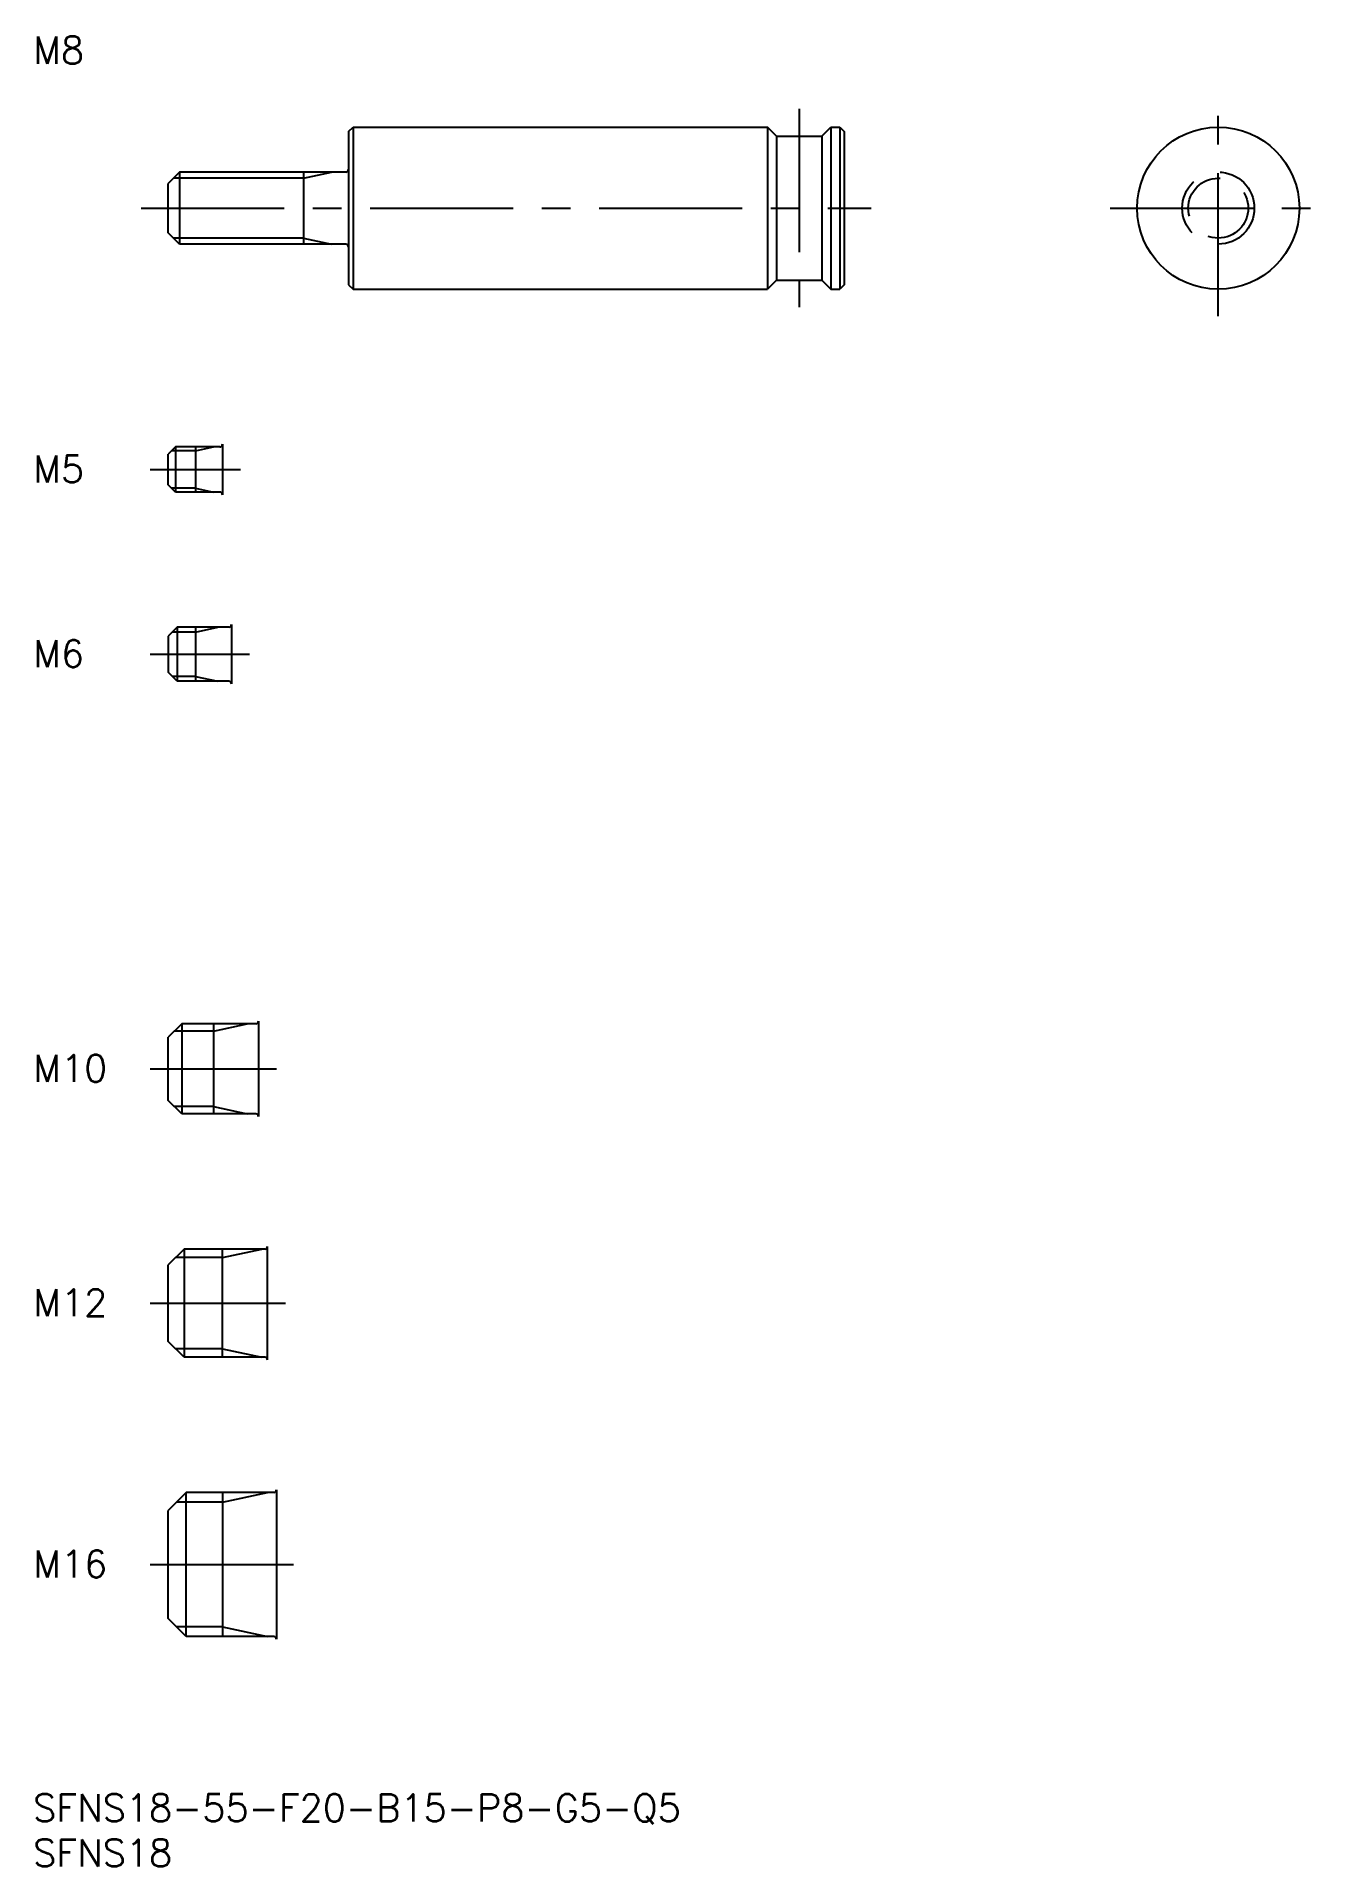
# Model space of a CAD drawing. Extents: x 0 to 144, y -8 to 195.
import ezdxf

# ---------------------------------------------------------------- set-up
doc = ezdxf.new("R2010")
doc.units = 0
doc.header["$LTSCALE"] = 0.5
doc.linetypes.add('CENTER', pattern=[50.8, 31.75, -6.35, 6.35, -6.35])
doc.linetypes.add('DASHED', pattern=[19.05, 12.7, -6.35])
for name, color, linetype in [('MSM_CENTER', 1, 'CENTER'), ('MSM_CONTINUOUS', 7, 'CONTINUOUS'), ('MSM_DASHED', 4, 'DASHED'), ('MSM_NARROW', 5, 'CONTINUOUS'), ('MSM_PART_NUMBER', 7, 'CONTINUOUS')]:
    doc.layers.add(name, color=color, linetype=linetype)
doc.styles.get("Standard").update_dxf_attribs({"font": 'txt.shx', "height": 1, "bigfont": 'bigfont.shx'})

# ---------------------------------------------------------------- blocks, each defined once
blk = doc.blocks.new('*U14')
at = {"layer": 'MSM_PART_NUMBER'}
blk.add_text('SFNS18-55-F20-B15-P8-G5-Q5', height=3, dxfattribs=at).set_placement((0, -3))
blk = doc.blocks.new('*U15')
at = {"layer": 'MSM_PART_NUMBER'}
blk.add_text('SFNS18', height=3, dxfattribs=at).set_placement((0, -8))
blk = doc.blocks.new('*U16')
at = {"layer": 'MSM_PART_NUMBER'}
blk.add_text('M16', height=3, dxfattribs=at).set_placement((0, 24.06))
blk = doc.blocks.new('*U17')
at = {"layer": 'MSM_PART_NUMBER'}
blk.add_text('M12', height=3, dxfattribs=at).set_placement((0, 53.06))
blk = doc.blocks.new('*U18')
at = {"layer": 'MSM_PART_NUMBER'}
blk.add_text('M10', height=3, dxfattribs=at).set_placement((0, 79.06))
blk = doc.blocks.new('*U19')
at = {"layer": 'MSM_PART_NUMBER'}
blk.add_text('M8', height=3, dxfattribs=at).set_placement((0, 192.03))
blk = doc.blocks.new('*U20')
at = {"layer": 'MSM_PART_NUMBER'}
blk.add_text('M6', height=3, dxfattribs=at).set_placement((0, 125.06))
blk = doc.blocks.new('*U21')
at = {"layer": 'MSM_PART_NUMBER'}
blk.add_text('M5', height=3, dxfattribs=at).set_placement((0, 145.56))

msp = doc.modelspace()

# ---------------------------------------------------------------- linework, layer by layer
at = {"layer": 'MSM_CENTER'}
for p, q in [((85, 187), (85, 165)), ((131.506306, 164), (131.506306, 188)), ((12, 176), (93, 176)), ((119.506306, 176), (143.506306, 176)), ((13, 147), (23, 147)), ((13, 126.5), (24, 126.5)), ((13, 80.5), (27, 80.5)), ((13, 54.5), (28, 54.5)), ((13, 25.5), (29, 25.5))]:
    msp.add_line(p, q, dxfattribs=at)
at = {"layer": 'MSM_CONTINUOUS'}
for p, q in [((35, 184.5), (35.5, 185)), ((35.499999, 185), (35.499999, 167)), ((35.5, 185), (81.5, 185)), ((81.5, 185), (81.5, 167)), ((82.5, 184), (81.5, 185)), ((87.5, 184), (88.5, 185)), ((88.5, 185), (89.5, 185)), ((88.5, 185), (88.5, 167)), ((89.5, 185), (89.5, 167)), ((89.5, 185), (90, 184.5)), ((35, 184.5), (35, 167.5)), ((82.5, 184), (82.5, 168)), ((82.5, 184), (87.5, 184)), ((87.5, 184), (87.5, 168)), ((90, 184.5), (90, 167.5)), ((16.25, 180), (15, 178.75)), ((15, 173.25), (15, 178.75)), ((34.7, 180), (16.25, 180)), ((16.25, 180), (16.25, 172)), ((30, 180), (30, 172)), ((16.25, 172), (15, 173.25)), ((34.7, 172), (16.25, 172)), ((35, 167.5), (35.5, 167)), ((35.5, 167), (81.5, 167)), ((82.5, 168), (81.5, 167)), ((82.5, 168), (87.5, 168)), ((87.5, 168), (88.5, 167)), ((88.5, 167), (89.5, 167)), ((90, 167.5), (89.5, 167)), ((15.8, 149.5), (15, 148.7)), ((15, 145.3), (15, 148.7)), ((20.7, 149.5), (15.8, 149.5)), ((15.8, 149.5), (15.8, 144.5)), ((18, 149.5), (18, 144.5)), ((21, 149.8), (21, 144.2)), ((15.8, 144.5), (15, 145.3)), ((20.7, 144.5), (15.8, 144.5)), ((16, 129.5), (15, 128.5)), ((15, 128.5), (15, 124.5)), ((21.7, 129.5), (16, 129.5)), ((16, 129.5), (16, 123.5)), ((18, 129.5), (18, 123.5)), ((22, 129.8), (22, 123.2)), ((16, 123.5), (15, 124.5)), ((21.7, 123.5), (16, 123.5)), ((16.5, 85.5), (15, 84)), ((24.7, 85.5), (16.5, 85.5)), ((16.5, 85.5), (16.5, 75.5)), ((20, 85.5), (20, 75.5)), ((25, 85.8), (25, 75.2)), ((15, 77), (15, 84)), ((16.5, 75.5), (15, 77)), ((24.7, 75.5), (16.5, 75.5)), ((16.75, 60.5), (15, 58.75)), ((25.7, 60.5), (16.75, 60.5)), ((16.75, 60.5), (16.75, 48.5)), ((21, 48.5), (21, 60.5)), ((26, 48.2), (26, 60.8)), ((15, 50.25), (15, 58.75)), ((16.75, 48.5), (15, 50.25)), ((25.7, 48.5), (16.75, 48.5)), ((17, 33.5), (15, 31.5)), ((26.7, 33.5), (17, 33.5)), ((17, 17.5), (17, 33.5)), ((21, 33.5), (21, 17.5)), ((27, 33.8), (27, 17.2)), ((15, 19.5), (15, 31.5)), ((17, 17.5), (15, 19.5)), ((26.7, 17.5), (17, 17.5))]:
    msp.add_line(p, q, dxfattribs=at)
msp.add_circle((131.506306, 176), 9, dxfattribs=at)
for centre, start, end in [((34.7, 180.3), 270, 0), ((34.7, 171.7), 0, 90), ((20.7, 149.8), 270, 0), ((20.7, 144.2), 0, 90), ((21.7, 129.8), 270, 0), ((21.7, 123.2), 0, 90), ((24.7, 85.8), 270, 0), ((24.7, 75.2), 0, 90), ((25.7, 60.8), 270, 0), ((25.7, 48.2), 0, 90), ((26.7, 33.8), 270, 0), ((26.7, 17.2), 0, 90)]:
    msp.add_arc(centre, 0.3, start, end, dxfattribs=at)
at = {"layer": 'MSM_DASHED'}
for radius in [4, 3.3235]:
    msp.add_circle((131.506306, 176), radius, dxfattribs=at)
at = {"layer": 'MSM_NARROW'}
for p, q in [((30, 179.3235), (15.5735, 179.3235)), ((30, 179.3235), (33.125, 180)), ((30, 172.6765), (15.5735, 172.6765)), ((30, 172.6765), (33.125, 172)), ((18, 149.067), (15.367, 149.067)), ((18, 149.067), (20, 149.5)), ((18, 144.933), (15.367, 144.933)), ((18, 144.933), (20, 144.5)), ((18, 128.9585), (15.4585, 128.9585)), ((18, 128.9585), (20.5, 129.5)), ((18, 124.0415), (15.4585, 124.0415)), ((18, 124.0415), (20.5, 123.5)), ((20, 84.688), (23.75, 85.5)), ((20, 84.688), (15.688, 84.688)), ((20, 76.312), (15.688, 76.312)), ((20, 76.312), (23.75, 75.5)), ((21, 59.553), (15.803, 59.553)), ((21, 59.553), (25.375, 60.5)), ((21, 49.447), (15.803, 49.447)), ((21, 49.447), (25.375, 48.5)), ((21, 32.4175), (26, 33.5)), ((21, 32.4175), (15.9175, 32.4175)), ((21, 18.5825), (15.9175, 18.5825)), ((21, 18.5825), (26, 17.5))]:
    msp.add_line(p, q, dxfattribs=at)

# ---------------------------------------------------------------- block references
at = {"layer": 'MSM_CONTINUOUS'}
for name in ['*U19', '*U21', '*U20', '*U18', '*U17', '*U16', '*U14', '*U15']:
    msp.add_blockref(name, (0, 0), dxfattribs=at)

doc.saveas('drawing.dxf')
